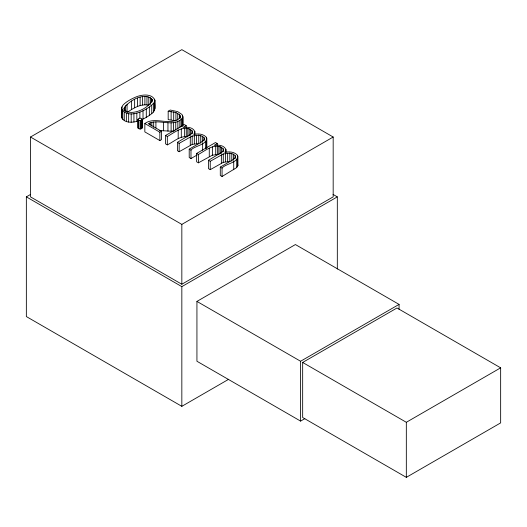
<?xml version="1.0" encoding="UTF-8"?>
<svg xmlns="http://www.w3.org/2000/svg" width="527" height="527" viewBox="0 0 527 527"><rect width="100%" height="100%" fill="white"/><g stroke="black" fill="none" stroke-linecap="round" stroke-linejoin="round"><path stroke-width="0.79" d="M187.796 128.417L187.796 136.796C180.036 135.511 173.765 141.743 167.322 144.885L165.55 143.858L165.55 135.479L167.322 136.506C174.009 132.942 184.476 123.819 192.059 130.775L192.375 132.31L191.308 133.957L177.408 142.323L177.408 150.702L179.16 151.717L192.19 144.405L198.738 143.568L198.738 135.189L192.19 136.025L179.16 143.337L177.408 142.323M217.368 146.183L217.368 154.563L212.381 155.195L198.402 162.83L196.63 161.802L196.63 153.423L198.402 154.451C205.089 150.887 215.556 141.763 223.138 148.719L223.455 150.254L222.387 151.901L208.488 160.267L208.488 168.647L210.24 169.661L223.27 162.349L229.818 161.512L229.818 153.133L223.27 153.97L210.24 161.282L208.488 160.267M194.694 134.438L194.812 131.407C192.849 127.126 187.138 126.875 183.053 127.422L186.189 125.61L186.189 127.139M225.773 152.382L225.892 149.352C223.929 145.07 218.218 144.82 214.133 145.366L217.269 143.555L217.269 145.083M182.685 126.065L182.856 116.619L182.026 114.511L177.645 111.619L170.241 110.044L168.179 111.237L168.179 119.609L175.899 120.874L175.899 112.495L168.179 111.237M138.357 120.933C133.035 122.831 123.489 123.483 121.553 116.77C121.763 112.31 120.169 106.638 124.517 103.602C128.021 100.697 132.099 98.569 136.295 96.843C142.007 94.524 152.547 93.233 154.938 100.532C154.813 105.031 156.302 110.769 151.736 113.661C148.686 116.065 145.327 118.081 141.763 119.629M121.553 116.77L121.921 106.876M154.536 110.387L154.536 102.007L154.938 100.532M142.073 128.245L142.224 119.392L141.565 118.522L140.063 118.147L138.548 118.529L137.916 119.385L137.916 127.765L138.548 128.641L140.05 129.01L141.585 128.66L142.224 127.771L142.224 119.392M124.108 108.239C128.68 100.729 144.569 91.533 152.263 99.517C150.775 107.449 130.65 117.508 124.214 109.405L124.108 108.239L124.108 110.525M197.164 154.978L190.985 158.541L189.213 157.52L189.213 149.141L190.985 150.162C193.831 145.9 208.567 144.576 206.347 137.27C203.251 133.772 197.994 133.496 193.699 134.378L194.694 132.916M237.894 156.176L237.927 165.544L236.695 167.593L222.065 176.486L220.293 175.465L220.293 167.085L222.065 168.106C224.91 163.844 239.647 162.52 237.427 155.215C234.331 151.717 229.074 151.433 224.779 152.323L225.773 150.86M175.899 112.495L179.687 114.899L180.313 116.526L179.648 118.147C169.727 126.493 155.241 115.986 144.839 123.522L144.839 131.902L159.852 140.571L161.453 139.642L161.453 131.263L148.324 123.68C158.844 118.061 174.292 128.43 182.685 117.686M121.553 108.391C127.455 120.69 148.812 109.833 154.536 102.007M137.916 119.385L138.548 120.268L140.05 120.63L142.073 119.873M127.066 112.508C133.272 108.193 140.9 103.417 148.798 105.242L148.798 96.863M30.494 137.02L181.835 49.65L333.176 137.02L333.176 196.867L181.835 284.244L30.494 196.867L30.494 137.02L181.835 224.397L333.176 137.02M228.692 379.275L181.835 406.33L26.35 316.562L26.35 196.867L30.612 194.41M144.839 123.522L159.852 132.191L161.453 131.263M165.55 135.479L184.417 124.589L186.189 125.61M189.213 149.141L200.537 142.6L203.211 140.749L204.377 139.141L204.068 137.679L202.328 136.249L198.738 135.189M196.63 153.423L215.497 142.534L217.269 143.555M220.293 167.085L231.617 160.544L234.291 158.693L235.457 157.086L235.147 155.623L233.408 154.194L229.818 153.133M26.35 196.867L181.835 286.635L337.32 196.867L337.32 269.014M304.843 418.642L300.594 421.099L196.933 361.252L196.933 301.404L295.41 244.554L399.064 304.395L399.064 309.316M196.933 301.404L300.594 361.252L399.064 304.395M302.663 362.451L396.996 307.985L500.65 367.833L500.65 422.891L406.324 477.35L302.663 417.509L302.663 362.451L406.324 422.292L500.65 367.833M159.674 130.551L171.11 131.216L175.004 130.729M333.064 194.41L337.32 196.867M154.938 108.911L154.681 99.162M237.927 165.544L237.427 163.594L237.427 155.215M406.324 422.292L406.324 477.35M300.594 361.252L300.594 421.099M237.525 158.172L237.525 166.552M236.695 159.213L236.695 167.593M235.147 155.623L235.147 158.673M233.731 161.374L233.731 169.753M233.408 154.194L233.408 160.287M231.788 153.509L231.788 161.124M227.644 153.08L227.644 161.46M225.892 149.352L225.892 152.402M225.418 153.37L225.418 161.749M223.468 149.47L223.468 150.992M223.27 153.97L223.27 162.349M223.138 148.719L223.138 151.763M222.065 168.106L222.065 176.486M221.452 147.29L221.452 153.383M221.366 154.866L221.366 163.238M220.233 146.723L220.233 153.581M218.876 146.361L218.876 154.734M215.721 146.203L215.721 154.582M212.381 146.816L212.381 155.195M210.24 161.282L210.24 169.661M209.272 148.173L209.272 156.552M206.815 138.232L206.847 147.6M206.446 140.228L206.446 148.607M206.347 137.27L206.347 139.556M205.616 141.269L205.616 148.884M204.068 137.679L204.068 140.729M202.651 143.43L202.651 150.281M202.328 136.249L202.328 142.343M200.708 135.564L200.708 143.179M198.402 154.451L198.402 162.83M196.564 135.136L196.564 143.515M194.812 131.407L194.812 134.457M194.338 135.426L194.338 143.805M192.388 131.526L192.388 133.054M192.19 136.025L192.19 144.405M192.059 130.775L192.059 133.818M190.985 150.162L190.985 158.541M190.372 129.346L190.372 135.439M190.287 136.921L190.287 145.294M189.153 128.786L189.153 135.637M186.288 128.239L186.288 136.618M184.641 128.259L184.641 136.638M182.856 116.619L182.856 124.991L182.638 115.545M182.125 118.7L182.125 126.315M181.835 224.397L181.835 284.244M181.835 286.635L181.835 406.33M181.301 128.871L181.301 137.251M181.176 119.662L181.176 126.52M180.313 116.526L180.313 118.048M180.168 115.703L180.168 117.989M179.845 120.571L179.845 127.429M179.687 114.899L179.687 117.943M179.16 143.337L179.16 151.717M178.192 130.228L178.192 138.608M177.849 121.539L177.849 129.161M177.731 113.345L177.731 120.196M175.748 122.218L175.748 129.833M173.693 111.862L173.693 120.242M173.515 122.633L173.515 131.012M171.123 111.441L171.123 119.82M171.11 122.837L171.11 131.216M167.948 122.784L167.948 131.164M167.322 136.506L167.322 144.885M163.436 122.442L163.436 130.821M159.852 132.191L159.852 140.571M155.913 121.908L155.913 128.002M153.667 121.987L153.667 127.323M153.469 103.588L153.469 111.968M152.263 99.517L152.263 101.803M151.736 105.281L151.736 113.661M151.802 122.264L151.802 126.072M151.624 98.49L151.624 102.297M150.419 97.574L150.419 104.432M150.162 122.765L150.162 125.051M149.345 107.08L149.345 115.453M146.961 96.467L146.961 104.847M146.289 108.977L146.289 117.356M144.899 96.395L144.899 104.774M143.021 110.71L143.021 119.089M142.613 96.645L142.613 105.025M141.585 120.288L141.585 128.66M140.887 120.551L140.887 128.931M140.136 97.225L140.136 105.604M140.05 120.63L140.05 129.01M139.872 112.067L139.872 118.16M138.548 120.268L138.548 128.641M138.067 119.86L138.067 128.239M137.475 98.147L137.475 106.526M136.842 113.041L136.842 121.421M134.635 99.419L134.635 107.798M133.93 113.641L133.93 122.02M131.618 101.039L131.618 109.418M131.19 113.858L131.19 122.238M128.66 113.687L128.66 122.066M127.066 104.129L127.066 111.744M126.355 113.127L126.355 121.506M125.564 105.578L125.564 111.671M124.57 106.955L124.57 110.762M124.267 112.179L124.267 120.558M122.725 111.045L122.725 119.418M121.823 109.781L121.823 118.16"/></g></svg>
